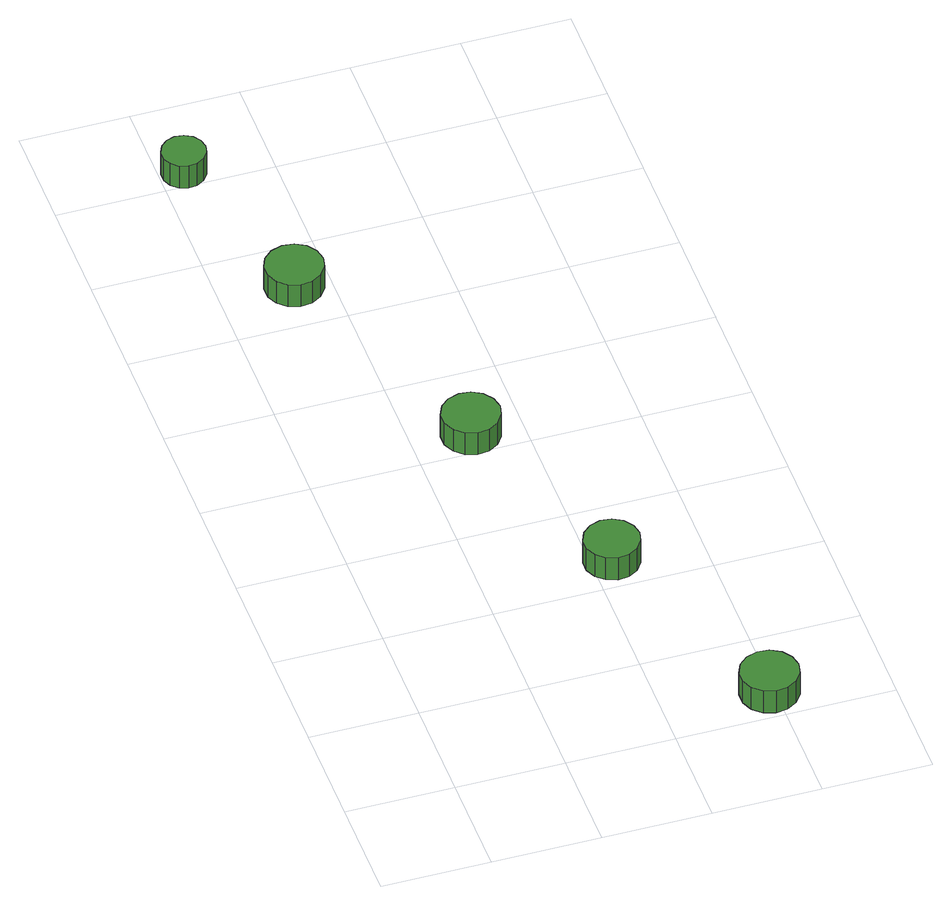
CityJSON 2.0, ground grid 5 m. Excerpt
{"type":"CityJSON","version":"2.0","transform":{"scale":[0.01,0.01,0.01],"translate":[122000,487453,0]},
"CityObjects":{
"tree1":{"type":"SolitaryVegetationObject","attributes":{"function":"something"},"geometry":[{"type":"MultiSurface","lod":"1","boundaries":[[[0,1,2,3,4,5,6,7,8,9,10,11,12,13,14]],[[15,16,17,18,19,20,21,22,23,24,25,26,27,28,29]],[[0,29,28,1]],[[1,28,27,2]],[[2,27,26,3]],[[3,26,25,4]],[[4,25,24,5]],[[5,24,23,6]],[[6,23,22,7]],[[7,22,21,8]],[[8,21,20,9]],[[9,20,19,10]],[[10,19,18,11]],[[11,18,17,12]],[[12,17,16,13]],[[13,16,15,14]],[[14,15,29,0]]]}]},
"tree2":{"type":"SolitaryVegetationObject","attributes":{"function":"something"},"geometry":[{"type":"MultiSurface","lod":"1","boundaries":[[[30,31,32,33,34,35,36,37,38,39,40,41,42,43,44]],[[45,46,47,48,49,50,51,52,53,54,55,56,57,58,59]],[[30,59,58,31]],[[31,58,57,32]],[[32,57,56,33]],[[33,56,55,34]],[[34,55,54,35]],[[35,54,53,36]],[[36,53,52,37]],[[37,52,51,38]],[[38,51,50,39]],[[39,50,49,40]],[[40,49,48,41]],[[41,48,47,42]],[[42,47,46,43]],[[43,46,45,44]],[[44,45,59,30]]]}]},
"tree3":{"type":"SolitaryVegetationObject","attributes":{"function":"something"},"geometry":[{"type":"MultiSurface","lod":"1","boundaries":[[[60,61,62,63,64,65,66,67,68,69,70,71,72,73,74]],[[75,76,77,78,79,80,81,82,83,84,85,86,87,88,89]],[[60,89,88,61]],[[61,88,87,62]],[[62,87,86,63]],[[63,86,85,64]],[[64,85,84,65]],[[65,84,83,66]],[[66,83,82,67]],[[67,82,81,68]],[[68,81,80,69]],[[69,80,79,70]],[[70,79,78,71]],[[71,78,77,72]],[[72,77,76,73]],[[73,76,75,74]],[[74,75,89,60]]]}]},
"tree4":{"type":"SolitaryVegetationObject","attributes":{"function":"something"},"geometry":[{"type":"MultiSurface","lod":"1","boundaries":[[[90,91,92,93,94,95,96,97,98,99,100,101,102,103,104]],[[105,106,107,108,109,110,111,112,113,114,115,116,117,118,119]],[[90,119,118,91]],[[91,118,117,92]],[[92,117,116,93]],[[93,116,115,94]],[[94,115,114,95]],[[95,114,113,96]],[[96,113,112,97]],[[97,112,111,98]],[[98,111,110,99]],[[99,110,109,100]],[[100,109,108,101]],[[101,108,107,102]],[[102,107,106,103]],[[103,106,105,104]],[[104,105,119,90]]]}]},
"tree5":{"type":"SolitaryVegetationObject","attributes":{"function":"something"},"geometry":[{"type":"MultiSurface","lod":"1","boundaries":[[[120,121,122,123,124,125,126,127,128,129,130,131,132,133,134]],[[135,136,137,138,139,140,141,142,143,144,145,146,147,148,149]],[[120,149,148,121]],[[121,148,147,122]],[[122,147,146,123]],[[123,146,145,124]],[[124,145,144,125]],[[125,144,143,126]],[[126,143,142,127]],[[127,142,141,128]],[[128,141,140,129]],[[129,140,139,130]],[[130,139,138,131]],[[131,138,137,132]],[[132,137,136,133]],[[133,136,135,134]],[[134,135,149,120]]]}]}
},
"vertices":[
[462,3230,149],[450,3283,149],[418,3328,149],[370,3355,149],[316,3361,149],[263,3344,149],[222,3307,149],[200,3257,149],[200,3202,149],[222,3152,149],[263,3115,149],[316,3098,149],[370,3104,149],[418,3131,149],[450,3176,149],[450,3176,22],[418,3131,22],[370,3104,22],[316,3098,22],[263,3115,22],[222,3152,22],[200,3202,22],[200,3257,22],[222,3307,22],[263,3344,22],[316,3361,22],[370,3355,22],[418,3328,22],[450,3283,22],[462,3230,22],
[203,4066,149],[194,4106,149],[170,4140,149],[134,4160,149],[93,4165,149],[54,4152,149],[23,4124,149],[6,4086,149],[6,4045,149],[23,4007,149],[54,3979,149],[93,3967,149],[134,3971,149],[170,3992,149],[194,4025,149],[194,4025,22],[170,3992,22],[134,3971,22],[93,3967,22],[54,3979,22],[23,4007,22],[6,4045,22],[6,4086,22],[23,4124,22],[54,4152,22],[93,4165,22],[134,4160,22],[170,4140,22],[194,4106,22],[203,4066,22],
[897,2114,132],[885,2168,132],[853,2212,132],[805,2240,132],[751,2245,132],[698,2228,132],[658,2192,132],[635,2141,132],[635,2086,132],[658,2036,132],[698,1999,132],[751,1982,132],[805,1988,132],[853,2016,132],[885,2060,132],[885,2060,5],[853,2016,5],[805,1988,5],[751,1982,5],[698,1999,5],[658,2036,5],[635,2086,5],[635,2141,5],[658,2192,5],[698,2228,5],[751,2245,5],[805,2240,5],[853,2212,5],[885,2168,5],[897,2114,5],
[1218,1166,128],[1207,1217,128],[1176,1260,128],[1131,1286,128],[1079,1292,128],[1029,1275,128],[990,1240,128],[968,1192,128],[968,1140,128],[990,1092,128],[1029,1057,128],[1079,1040,128],[1131,1046,128],[1176,1072,128],[1207,1115,128],[1207,1115,1],[1176,1072,1],[1131,1046,1],[1079,1040,1],[1029,1057,1],[990,1092,1],[968,1140,1],[968,1192,1],[990,1240,1],[1029,1275,1],[1079,1292,1],[1131,1286,1],[1176,1260,1],[1207,1217,1],[1218,1166,1],
[1606,151,132],[1594,205,132],[1562,249,132],[1514,277,132],[1460,282,132],[1407,265,132],[1366,229,132],[1344,178,132],[1344,123,132],[1366,73,132],[1407,36,132],[1460,19,132],[1514,25,132],[1562,53,132],[1594,97,132],[1594,97,5],[1562,53,5],[1514,25,5],[1460,19,5],[1407,36,5],[1366,73,5],[1344,123,5],[1344,178,5],[1366,229,5],[1407,265,5],[1460,282,5],[1514,277,5],[1562,249,5],[1594,205,5],[1606,151,5]
]}
